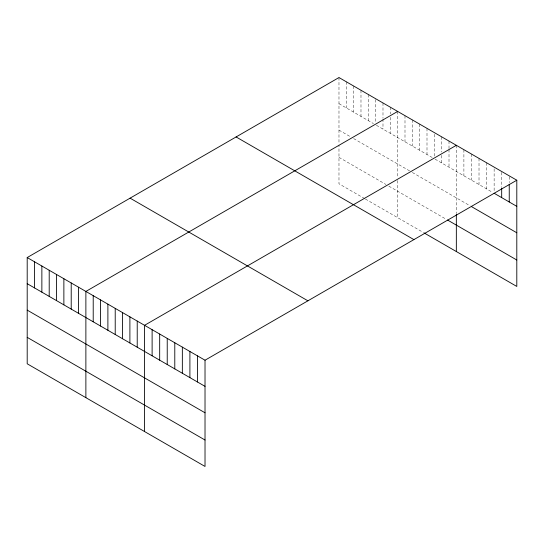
<?xml version="1.0" encoding="UTF-8"?>
<svg xmlns="http://www.w3.org/2000/svg" width="544" height="544" viewBox="0 0 544 544"><rect width="100%" height="100%" fill="white"/><g stroke="black" fill="none" stroke-linecap="round" stroke-linejoin="round"><path stroke-width="0.41" stroke-dasharray="2.72 2.04" d="M338.98 77.547L338.98 144.146M338.98 103.686L373.456 123.59M376.387 125.283L432.133 157.468M435.071 159.161L492.755 192.467M338.98 130.118L350.717 136.891M353.648 138.584L410.863 171.618M412.332 172.468L470.084 205.809M338.98 157.352L385.927 184.45M388.858 186.15L446.073 219.178M364.65 198.608L338.98 183.784L338.98 144.969M365.384 199.029L423.334 232.485M509.245 176.691L509.245 182.594M501.684 172.326L501.684 187.503M494.129 168.81L494.129 191.57M486.574 162.758L486.574 188.897M479.012 158.399L479.012 184.532M471.458 154.034L471.458 180.166M463.896 149.668L463.896 175.807M456.341 145.309L456.341 213.554M449.004 141.073L449.004 148.662M449.004 149.505L449.004 167.205M441.674 136.836L441.674 152.014M441.674 155.387L441.674 162.969M434.336 134.286L434.336 156.21M426.999 128.37L426.999 154.503M419.669 124.134L419.669 150.266M412.332 119.898L412.332 146.03M404.994 115.661L404.994 141.8M397.664 111.425L397.664 177.201M397.664 180.499L397.664 217.661M390.327 107.195L390.327 113.941M390.327 117.307L390.327 133.328M382.99 102.959L382.99 118.136M382.99 118.98L382.99 129.091M375.659 99.566L375.659 122.332M368.322 94.486L368.322 120.625M360.985 90.256L360.985 116.389M353.648 86.02L353.648 112.152M346.317 81.784L346.317 107.916"/><path stroke-width="0.82" d="M27.2 257.557L205.02 360.216L205.02 466.453L27.2 363.786L27.2 257.557L338.98 77.547L516.8 180.214L516.8 286.443L424.068 232.907M397.664 111.425L85.877 291.434L85.877 397.664M456.341 145.309L144.561 325.312L144.561 431.548M205.02 360.216L516.8 180.214M494.129 193.256L516.8 206.346M471.458 206.598L516.8 232.778M447.542 220.028L516.8 260.012M236.096 136.952L413.909 239.612M130.091 198.152L307.904 300.818M27.2 283.689L205.02 386.349M27.2 310.121L205.02 412.787M27.2 337.355L205.02 440.021M509.245 184.28L509.245 201.987M501.684 188.346L501.684 197.622M456.341 214.377L456.341 251.539M197.465 355.851L197.465 381.99M189.904 351.492L189.904 377.624M182.349 347.126L182.349 373.266M174.787 342.768L174.787 368.9M167.232 338.402L167.232 364.534M159.678 334.036L159.678 360.176M152.116 329.678L152.116 355.81M137.224 321.076L137.224 347.215M129.894 316.839L129.894 342.978M122.556 312.61L122.556 338.742M115.219 308.373L115.219 334.506M107.889 304.137L107.889 330.269M100.552 299.9L100.552 326.04M93.214 295.671L93.214 321.803M78.547 287.198L78.547 313.33M71.21 282.962L71.21 309.101M63.872 278.725L63.872 304.864M56.542 274.496L56.542 300.628M49.205 270.259L49.205 296.392M41.868 266.023L41.868 292.155M34.537 261.786L34.537 287.926"/></g></svg>
